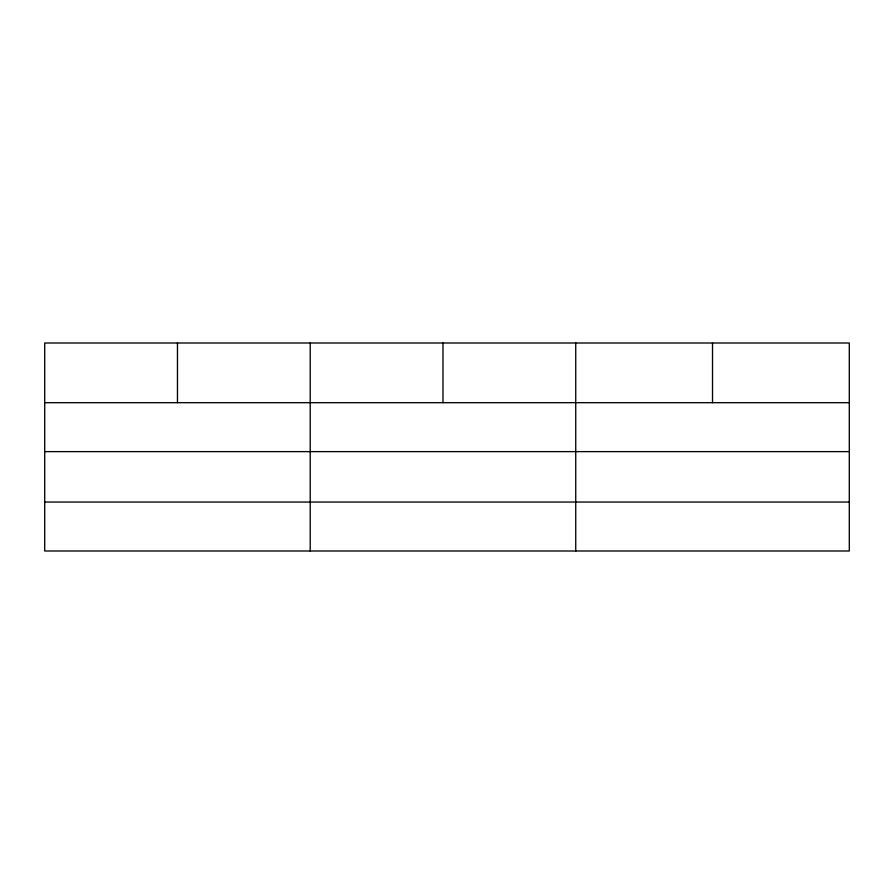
<?xml version="1.0" encoding="UTF-8"?>
<svg xmlns="http://www.w3.org/2000/svg" width="894" height="894" viewBox="0 0 894 894"><rect width="100%" height="100%" fill="white"/><g stroke="black" fill="none" stroke-linecap="round" stroke-linejoin="round"><path stroke-width="1.34" d="M849.3 451.626L849.3 343.005L44.7 343.005L44.7 550.995L849.3 550.995L849.3 451.626L44.7 451.626M44.7 402.68L849.3 402.68M44.7 502.048L849.3 502.048M712.518 343.005L712.518 402.68M575.736 343.005L575.736 550.995M442.977 343.005L442.977 402.68M310.218 343.005L310.218 550.995M177.459 343.005L177.459 402.68"/></g></svg>
